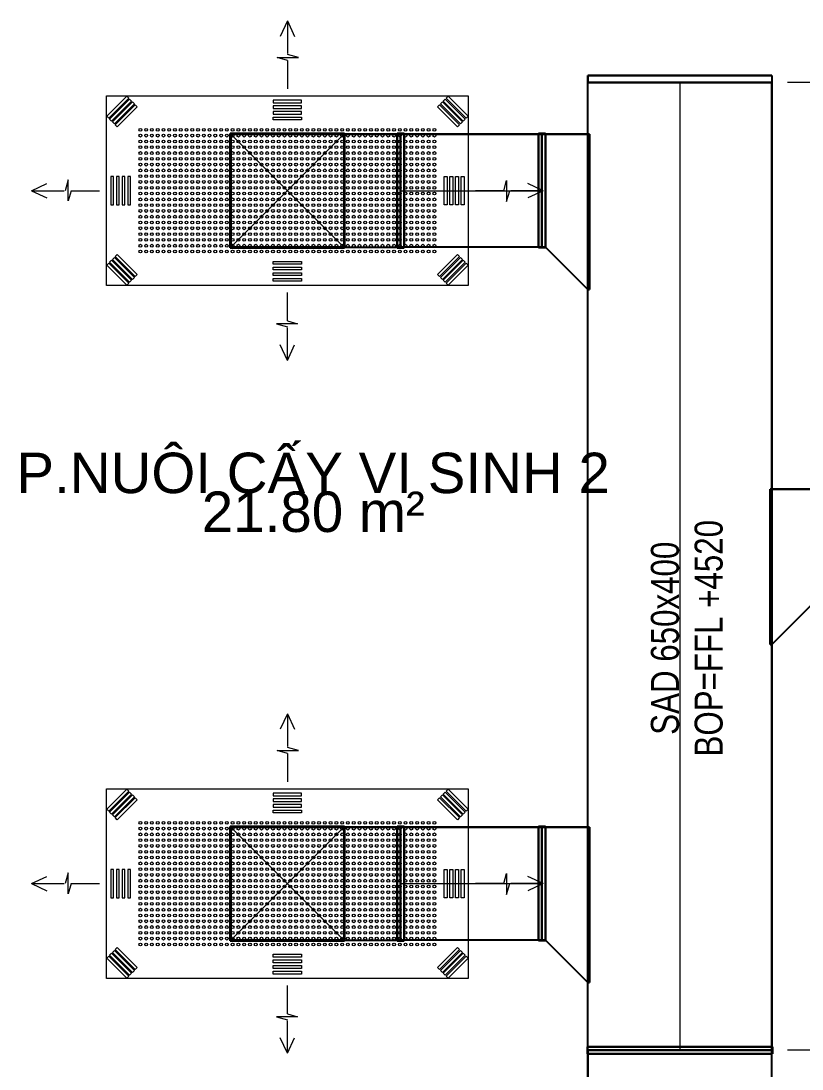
# Model space of a CAD drawing. Header units: millimetres. Extents: x -21807 to 22087, y 36760 to 60640.
# Drawn here: x -3438 to -677, y 53786 to 57492 of the extents above; entities that cross this region are included whole.
import ezdxf

# ---------------------------------------------------------------- set-up
doc = ezdxf.new("R2010")
doc.units = ezdxf.units.MM
for name, color, linetype, lineweight in [('A-ANNO-DIMS', 7, 'Continuous', 9), ('A-ANNO-DIMS-110', 7, 'Continuous', 9), ('A-AREA-IDEN', 7, 'Continuous', 9), ('A-DETL-GENF', 7, 'Continuous', 5), ('A-GENM', 7, 'Continuous', 5), ('M-HVAC-CDFF', 7, 'Continuous', 5), ('M-HVAC-DUCT', 7, 'Continuous', 25), ('M-HVAC-DUCT-CNTR', 7, 'Continuous', 5), ('M-HVAC-DUCT-IDEN', 7, 'Continuous', 9)]:
    doc.layers.add(name, color=color, linetype=linetype, lineweight=lineweight)
doc.layers.add('M-HVAC-DUCT-ANNO', color=7, linetype='Continuous', lineweight=5, true_color=0x007f00)
doc.styles.add('Arial_2', font='arial.ttf', dxfattribs={"width": 0.8, "height": 99})
doc.styles.add('Arial_3', font='arial.ttf', dxfattribs={"width": 0.8, "height": 165})
doc.styles.add('Arial_4', font='arial.ttf', dxfattribs={"height": 143})
doc.dimstyles.new('AK_DIM_2_0_Arial_đỏ', dxfattribs={"dimscale": 304.8, "dimtxt": 168.342801, "dimasz": 0.180446, "dimexe": 0.180446, "dimexo": 0.180446, "dimgap": 0.036089, "dimtad": 1, "dimdec": 0, "dimzin": 0, "dimdsep": 46, "dimtxsty": 'Arial_3', "dimblk1": 'OBLIQUE', "dimblk2": 'OBLIQUE', "dimsah": 1, "dimcen": 0.09, "dimadec": 0, "dimazin": 0, "dimtfac": 1, "dimtdec": 4, "dimtix": 1, "dimtmove": 0, "dimatfit": 3, "dimfxl": 1, "dimtvp": 1, "dimtolj": 1, "dimtzin": 0, "dimarcsym": 2})

# ---------------------------------------------------------------- blocks, each defined once
blk = doc.blocks.new('MatNaGioCap_KemHopGio_KemLocHepa - CẤP F5-2175075-MẶT BẰNG HỆ THỐNG GIÓ CẤP AHU')
at = {"layer": 'A-DETL-GENF', "color": 5, "lineweight": 9, "true_color": 0x0000ff}
for p, q in [((-639.5, 335), (639.5, 335)), ((-639.5, -335), (-639.5, 335)), ((639.5, 335), (639.5, -335)), ((639.5, -335), (-639.5, -335))]:
    blk.add_line(p, q, dxfattribs=at)
at = {"layer": 'A-DETL-GENF', "color": 5, "true_color": 0x0000ff}
for p, q in [((-638.4, 263.2), (-567.7, 333.9)), ((-567.7, 333.9), (-560.6, 326.8)), ((560.6, 326.8), (567.7, 333.9)), ((567.7, 333.9), (638.4, 263.2)), ((-560.6, 326.8), (-631.3, 256.1)), ((-628.4, 253.2), (-557.7, 323.9)), ((-550.6, 316.8), (-621.3, 246.1)), ((-618.4, 243.2), (-547.7, 313.9)), ((-540.6, 306.8), (-611.3, 236.1)), ((-608.4, 233.2), (-537.7, 303.9)), ((-530.6, 296.8), (-601.3, 226.1)), ((-557.7, 323.9), (-550.6, 316.8)), ((-547.7, 313.9), (-540.6, 306.8)), ((-537.7, 303.9), (-530.6, 296.8)), ((-50, 320), (50, 320)), ((-50, 310), (-50, 320)), ((50, 310), (-50, 310)), ((-50, 300), (50, 300)), ((-50, 290), (-50, 300)), ((50, 320), (50, 310)), ((50, 300), (50, 290)), ((530.6, 296.8), (537.7, 303.9)), ((601.3, 226.1), (530.6, 296.8)), ((537.7, 303.9), (608.4, 233.2)), ((540.6, 306.8), (547.7, 313.9)), ((611.3, 236.1), (540.6, 306.8)), ((547.7, 313.9), (618.4, 243.2)), ((550.6, 316.8), (557.7, 323.9)), ((621.3, 246.1), (550.6, 316.8)), ((557.7, 323.9), (628.4, 253.2)), ((631.3, 256.1), (560.6, 326.8)), ((-631.3, 256.1), (-638.4, 263.2)), ((50, 290), (-50, 290)), ((-50, 280), (50, 280)), ((-50, 270), (-50, 280)), ((50, 270), (-50, 270)), ((-50, 260), (50, 260)), ((-50, 250), (-50, 260)), ((50, 280), (50, 270)), ((50, 260), (50, 250)), ((638.4, 263.2), (631.3, 256.1)), ((-621.3, 246.1), (-628.4, 253.2)), ((-611.3, 236.1), (-618.4, 243.2)), ((-601.3, 226.1), (-608.4, 233.2)), ((50, 250), (-50, 250)), ((608.4, 233.2), (601.3, 226.1)), ((618.4, 243.2), (611.3, 236.1)), ((628.4, 253.2), (621.3, 246.1)), ((-624.5, -50), (-624.5, 50)), ((-624.5, 50), (-614.5, 50)), ((-614.5, 50), (-614.5, -50)), ((-604.5, -50), (-604.5, 50)), ((-604.5, 50), (-594.5, 50)), ((-594.5, 50), (-594.5, -50)), ((-584.5, -50), (-584.5, 50)), ((-584.5, 50), (-574.5, 50)), ((-574.5, 50), (-574.5, -50)), ((-564.5, -50), (-564.5, 50)), ((-564.5, 50), (-554.5, 50)), ((-554.5, 50), (-554.5, -50)), ((554.5, 50), (554.5, -50)), ((564.5, 50), (554.5, 50)), ((564.5, -50), (564.5, 50)), ((574.5, 50), (574.5, -50)), ((584.5, 50), (574.5, 50)), ((584.5, -50), (584.5, 50)), ((594.5, 50), (594.5, -50)), ((604.5, 50), (594.5, 50)), ((604.5, -50), (604.5, 50)), ((614.5, 50), (614.5, -50)), ((624.5, 50), (614.5, 50)), ((624.5, -50), (624.5, 50)), ((-614.5, -50), (-624.5, -50)), ((-594.5, -50), (-604.5, -50)), ((-574.5, -50), (-584.5, -50)), ((-554.5, -50), (-564.5, -50)), ((554.5, -50), (564.5, -50)), ((574.5, -50), (584.5, -50)), ((594.5, -50), (604.5, -50)), ((614.5, -50), (624.5, -50)), ((-638.4, -263.2), (-631.3, -256.1)), ((-631.3, -256.1), (-560.6, -326.8)), ((-628.4, -253.2), (-621.3, -246.1)), ((-557.7, -323.9), (-628.4, -253.2)), ((-621.3, -246.1), (-550.6, -316.8)), ((-618.4, -243.2), (-611.3, -236.1)), ((-547.7, -313.9), (-618.4, -243.2)), ((-611.3, -236.1), (-540.6, -306.8)), ((-608.4, -233.2), (-601.3, -226.1)), ((-537.7, -303.9), (-608.4, -233.2)), ((-601.3, -226.1), (-530.6, -296.8)), ((-50, -250), (50, -250)), ((-50, -260), (-50, -250)), ((50, -250), (50, -260)), ((530.6, -296.8), (601.3, -226.1)), ((608.4, -233.2), (537.7, -303.9)), ((540.6, -306.8), (611.3, -236.1)), ((618.4, -243.2), (547.7, -313.9)), ((550.6, -316.8), (621.3, -246.1)), ((628.4, -253.2), (557.7, -323.9)), ((560.6, -326.8), (631.3, -256.1)), ((601.3, -226.1), (608.4, -233.2)), ((611.3, -236.1), (618.4, -243.2)), ((621.3, -246.1), (628.4, -253.2)), ((631.3, -256.1), (638.4, -263.2)), ((-567.7, -333.9), (-638.4, -263.2)), ((50, -260), (-50, -260)), ((-50, -270), (-50, -280)), ((50, -270), (-50, -270)), ((-50, -280), (50, -280)), ((-50, -290), (-50, -300)), ((50, -290), (-50, -290)), ((50, -280), (50, -270)), ((50, -300), (50, -290)), ((638.4, -263.2), (567.7, -333.9)), ((-560.6, -326.8), (-567.7, -333.9)), ((-550.6, -316.8), (-557.7, -323.9)), ((-540.6, -306.8), (-547.7, -313.9)), ((-530.6, -296.8), (-537.7, -303.9)), ((-50, -300), (50, -300)), ((-50, -310), (-50, -320)), ((50, -310), (-50, -310)), ((-50, -320), (50, -320)), ((50, -320), (50, -310)), ((537.7, -303.9), (530.6, -296.8)), ((547.7, -313.9), (540.6, -306.8)), ((557.7, -323.9), (550.6, -316.8)), ((567.7, -333.9), (560.6, -326.8))]:
    blk.add_line(p, q, dxfattribs=at)
for centre in [(-519.5, 215), (-519.5, 194.5), (-499.1, 215), (-499.1, 194.5), (-478.8, 215), (-478.8, 194.5), (-458.4, 215), (-458.4, 194.5), (-438, 215), (-438, 194.5), (-417.6, 215), (-417.6, 194.5), (-397.3, 215), (-397.3, 194.5), (-376.9, 215), (-376.9, 194.5), (-356.5, 215), (-356.5, 194.5), (-336.1, 215), (-336.1, 194.5), (-315.8, 215), (-315.8, 194.5), (-295.4, 215), (-295.4, 194.5), (-275, 215), (-275, 194.5), (-254.7, 215), (-254.7, 194.5), (-234.3, 215), (-234.3, 194.5), (-213.9, 215), (-213.9, 194.5), (-193.5, 215), (-193.5, 194.5), (-173.2, 215), (-173.2, 194.5), (-152.8, 215), (-152.8, 194.5), (-132.4, 215), (-132.4, 194.5), (-112, 215), (-112, 194.5), (-91.7, 215), (-91.7, 194.5), (-71.3, 215), (-71.3, 194.5), (-50.9, 215), (-50.9, 194.5), (-30.6, 215), (-30.6, 194.5), (-10.2, 215), (-10.2, 194.5), (10.2, 215), (10.2, 194.5), (30.6, 215), (30.6, 194.5), (50.9, 215), (50.9, 194.5), (71.3, 215), (71.3, 194.5), (91.7, 215), (91.7, 194.5), (112, 215), (112, 194.5), (132.4, 215), (132.4, 194.5), (152.8, 215), (152.8, 194.5), (173.2, 215), (173.2, 194.5), (193.5, 215), (193.5, 194.5), (213.9, 215), (213.9, 194.5), (234.3, 215), (234.3, 194.5), (254.7, 215), (254.7, 194.5), (275, 215), (275, 194.5), (295.4, 215), (295.4, 194.5), (315.8, 215), (315.8, 194.5), (336.1, 215), (336.1, 194.5), (356.5, 215), (356.5, 194.5), (376.9, 215), (376.9, 194.5), (397.3, 215), (397.3, 194.5), (417.6, 215), (417.6, 194.5), (438, 215), (438, 194.5), (458.4, 215), (458.4, 194.5), (478.8, 215), (478.8, 194.5), (499.1, 215), (499.1, 194.5), (519.5, 215), (519.5, 194.5), (-519.5, 174), (-519.5, 153.6), (-499.1, 174), (-499.1, 153.6), (-478.8, 174), (-478.8, 153.6), (-458.4, 174), (-458.4, 153.6), (-438, 174), (-438, 153.6), (-417.6, 174), (-417.6, 153.6), (-397.3, 174), (-397.3, 153.6), (-376.9, 174), (-376.9, 153.6), (-356.5, 174), (-356.5, 153.6), (-336.1, 174), (-336.1, 153.6), (-315.8, 174), (-315.8, 153.6), (-295.4, 174), (-295.4, 153.6), (-275, 174), (-275, 153.6), (-254.7, 174), (-254.7, 153.6), (-234.3, 174), (-234.3, 153.6), (-213.9, 174), (-213.9, 153.6), (-193.5, 174), (-193.5, 153.6), (-173.2, 174), (-173.2, 153.6), (-152.8, 174), (-152.8, 153.6), (-132.4, 174), (-132.4, 153.6), (-112, 174), (-112, 153.6), (-91.7, 174), (-91.7, 153.6), (-71.3, 174), (-71.3, 153.6), (-50.9, 174), (-50.9, 153.6), (-30.6, 174), (-30.6, 153.6), (-10.2, 174), (-10.2, 153.6), (10.2, 174), (10.2, 153.6), (30.6, 174), (30.6, 153.6), (50.9, 174), (50.9, 153.6), (71.3, 174), (71.3, 153.6), (91.7, 174), (91.7, 153.6), (112, 174), (112, 153.6), (132.4, 174), (132.4, 153.6), (152.8, 174), (152.8, 153.6), (173.2, 174), (173.2, 153.6), (193.5, 174), (193.5, 153.6), (213.9, 174), (213.9, 153.6), (234.3, 174), (234.3, 153.6), (254.7, 174), (254.7, 153.6), (275, 174), (275, 153.6), (295.4, 174), (295.4, 153.6), (315.8, 174), (315.8, 153.6), (336.1, 174), (336.1, 153.6), (356.5, 174), (356.5, 153.6), (376.9, 174), (376.9, 153.6), (397.3, 174), (397.3, 153.6), (417.6, 174), (417.6, 153.6), (438, 174), (438, 153.6), (458.4, 174), (458.4, 153.6), (478.8, 174), (478.8, 153.6), (499.1, 174), (499.1, 153.6), (519.5, 174), (519.5, 153.6), (-519.5, 133.1), (-519.5, 112.6), (-499.1, 133.1), (-499.1, 112.6), (-478.8, 133.1), (-478.8, 112.6), (-458.4, 133.1), (-458.4, 112.6), (-438, 133.1), (-438, 112.6), (-417.6, 133.1), (-417.6, 112.6), (-397.3, 133.1), (-397.3, 112.6), (-376.9, 133.1), (-376.9, 112.6), (-356.5, 133.1), (-356.5, 112.6), (-336.1, 133.1), (-336.1, 112.6), (-315.8, 133.1), (-315.8, 112.6), (-295.4, 133.1), (-295.4, 112.6), (-275, 133.1), (-275, 112.6), (-254.7, 133.1), (-254.7, 112.6), (-234.3, 133.1), (-234.3, 112.6), (-213.9, 133.1), (-213.9, 112.6), (-193.5, 133.1), (-193.5, 112.6), (-173.2, 133.1), (-173.2, 112.6), (-152.8, 133.1), (-152.8, 112.6), (-132.4, 133.1), (-132.4, 112.6), (-112, 133.1), (-112, 112.6), (-91.7, 133.1), (-91.7, 112.6), (-71.3, 133.1), (-71.3, 112.6), (-50.9, 133.1), (-50.9, 112.6), (-30.6, 133.1), (-30.6, 112.6), (-10.2, 133.1), (-10.2, 112.6), (10.2, 133.1), (10.2, 112.6), (30.6, 133.1), (30.6, 112.6), (50.9, 133.1), (50.9, 112.6), (71.3, 133.1), (71.3, 112.6), (91.7, 133.1), (91.7, 112.6), (112, 133.1), (112, 112.6), (132.4, 133.1), (132.4, 112.6), (152.8, 133.1), (152.8, 112.6), (173.2, 133.1), (173.2, 112.6), (193.5, 133.1), (193.5, 112.6), (213.9, 133.1), (213.9, 112.6), (234.3, 133.1), (234.3, 112.6), (254.7, 133.1), (254.7, 112.6), (275, 133.1), (275, 112.6), (295.4, 133.1), (295.4, 112.6), (315.8, 133.1), (315.8, 112.6), (336.1, 133.1), (336.1, 112.6), (356.5, 133.1), (356.5, 112.6), (376.9, 133.1), (376.9, 112.6), (397.3, 133.1), (397.3, 112.6), (417.6, 133.1), (417.6, 112.6), (438, 133.1), (438, 112.6), (458.4, 133.1), (458.4, 112.6), (478.8, 133.1), (478.8, 112.6), (499.1, 133.1), (499.1, 112.6), (519.5, 133.1), (519.5, 112.6), (-519.5, 92.1), (-519.5, 71.7), (-499.1, 92.1), (-499.1, 71.7), (-478.8, 92.1), (-478.8, 71.7), (-458.4, 92.1), (-458.4, 71.7), (-438, 92.1), (-438, 71.7), (-417.6, 92.1), (-417.6, 71.7), (-397.3, 92.1), (-397.3, 71.7), (-376.9, 92.1), (-376.9, 71.7), (-356.5, 92.1), (-356.5, 71.7), (-336.1, 92.1), (-336.1, 71.7), (-315.8, 92.1), (-315.8, 71.7), (-295.4, 92.1), (-295.4, 71.7), (-275, 92.1), (-275, 71.7), (-254.7, 92.1), (-254.7, 71.7), (-234.3, 92.1), (-234.3, 71.7), (-213.9, 92.1), (-213.9, 71.7), (-193.5, 92.1), (-193.5, 71.7), (-173.2, 92.1), (-173.2, 71.7), (-152.8, 92.1), (-152.8, 71.7), (-132.4, 92.1), (-132.4, 71.7), (-112, 92.1), (-112, 71.7), (-91.7, 92.1), (-91.7, 71.7), (-71.3, 92.1), (-71.3, 71.7), (-50.9, 92.1), (-50.9, 71.7), (-30.6, 92.1), (-30.6, 71.7), (-10.2, 92.1), (-10.2, 71.7), (10.2, 92.1), (10.2, 71.7), (30.6, 92.1), (30.6, 71.7), (50.9, 92.1), (50.9, 71.7), (71.3, 92.1), (71.3, 71.7), (91.7, 92.1), (91.7, 71.7), (112, 92.1), (112, 71.7), (132.4, 92.1), (132.4, 71.7), (152.8, 92.1), (152.8, 71.7), (173.2, 92.1), (173.2, 71.7), (193.5, 92.1), (193.5, 71.7), (213.9, 92.1), (213.9, 71.7), (234.3, 92.1), (234.3, 71.7), (254.7, 92.1), (254.7, 71.7), (275, 92.1), (275, 71.7), (295.4, 92.1), (295.4, 71.7), (315.8, 92.1), (315.8, 71.7), (336.1, 92.1), (336.1, 71.7), (356.5, 92.1), (356.5, 71.7), (376.9, 92.1), (376.9, 71.7), (397.3, 92.1), (397.3, 71.7), (417.6, 92.1), (417.6, 71.7), (438, 92.1), (438, 71.7), (458.4, 92.1), (458.4, 71.7), (478.8, 92.1), (478.8, 71.7), (499.1, 92.1), (499.1, 71.7), (519.5, 92.1), (519.5, 71.7), (-519.5, 51.2), (-499.1, 51.2), (-478.8, 51.2), (-458.4, 51.2), (-438, 51.2), (-417.6, 51.2), (-397.3, 51.2), (-376.9, 51.2), (-356.5, 51.2), (-336.1, 51.2), (-315.8, 51.2), (-295.4, 51.2), (-275, 51.2), (-254.7, 51.2), (-234.3, 51.2), (-213.9, 51.2), (-193.5, 51.2), (-173.2, 51.2), (-152.8, 51.2), (-132.4, 51.2), (-112, 51.2), (-91.7, 51.2), (-71.3, 51.2), (-50.9, 51.2), (-30.6, 51.2), (-10.2, 51.2), (10.2, 51.2), (30.6, 51.2), (50.9, 51.2), (71.3, 51.2), (91.7, 51.2), (112, 51.2), (132.4, 51.2), (152.8, 51.2), (173.2, 51.2), (193.5, 51.2), (213.9, 51.2), (234.3, 51.2), (254.7, 51.2), (275, 51.2), (295.4, 51.2), (315.8, 51.2), (336.1, 51.2), (356.5, 51.2), (376.9, 51.2), (397.3, 51.2), (417.6, 51.2), (438, 51.2), (458.4, 51.2), (478.8, 51.2), (499.1, 51.2), (519.5, 51.2), (-519.5, 30.7), (-519.5, 10.2), (-499.1, 30.7), (-499.1, 10.2), (-478.8, 30.7), (-478.8, 10.2), (-458.4, 30.7), (-458.4, 10.2), (-438, 30.7), (-438, 10.2), (-417.6, 30.7), (-417.6, 10.2), (-397.3, 30.7), (-397.3, 10.2), (-376.9, 30.7), (-376.9, 10.2), (-356.5, 30.7), (-356.5, 10.2), (-336.1, 30.7), (-336.1, 10.2), (-315.8, 30.7), (-315.8, 10.2), (-295.4, 30.7), (-295.4, 10.2), (-275, 30.7), (-275, 10.2), (-254.7, 30.7), (-254.7, 10.2), (-234.3, 30.7), (-234.3, 10.2), (-213.9, 30.7), (-213.9, 10.2), (-193.5, 30.7), (-193.5, 10.2), (-173.2, 30.7), (-173.2, 10.2), (-152.8, 30.7), (-152.8, 10.2), (-132.4, 30.7), (-132.4, 10.2), (-112, 30.7), (-112, 10.2), (-91.7, 30.7), (-91.7, 10.2), (-71.3, 30.7), (-71.3, 10.2), (-50.9, 30.7), (-50.9, 10.2), (-30.6, 30.7), (-30.6, 10.2), (-10.2, 30.7), (-10.2, 10.2), (10.2, 30.7), (10.2, 10.2), (30.6, 30.7), (30.6, 10.2), (50.9, 30.7), (50.9, 10.2), (71.3, 30.7), (71.3, 10.2), (91.7, 30.7), (91.7, 10.2), (112, 30.7), (112, 10.2), (132.4, 30.7), (132.4, 10.2), (152.8, 30.7), (152.8, 10.2), (173.2, 30.7), (173.2, 10.2), (193.5, 30.7), (193.5, 10.2), (213.9, 30.7), (213.9, 10.2), (234.3, 30.7), (234.3, 10.2), (254.7, 30.7), (254.7, 10.2), (275, 30.7), (275, 10.2), (295.4, 30.7), (295.4, 10.2), (315.8, 30.7), (315.8, 10.2), (336.1, 30.7), (336.1, 10.2), (356.5, 30.7), (356.5, 10.2), (376.9, 30.7), (376.9, 10.2), (397.3, 30.7), (397.3, 10.2), (417.6, 30.7), (417.6, 10.2), (438, 30.7), (438, 10.2), (458.4, 30.7), (458.4, 10.2), (478.8, 30.7), (478.8, 10.2), (499.1, 30.7), (499.1, 10.2), (519.5, 30.7), (519.5, 10.2), (-519.5, -10.2), (-519.5, -30.7), (-499.1, -10.2), (-499.1, -30.7), (-478.8, -10.2), (-478.8, -30.7), (-458.4, -10.2), (-458.4, -30.7), (-438, -10.2), (-438, -30.7), (-417.6, -10.2), (-417.6, -30.7), (-397.3, -10.2), (-397.3, -30.7), (-376.9, -10.2), (-376.9, -30.7), (-356.5, -10.2), (-356.5, -30.7), (-336.1, -10.2), (-336.1, -30.7), (-315.8, -10.2), (-315.8, -30.7), (-295.4, -10.2), (-295.4, -30.7), (-275, -10.2), (-275, -30.7), (-254.7, -10.2), (-254.7, -30.7), (-234.3, -10.2), (-234.3, -30.7), (-213.9, -10.2), (-213.9, -30.7), (-193.5, -10.2), (-193.5, -30.7), (-173.2, -10.2), (-173.2, -30.7), (-152.8, -10.2), (-152.8, -30.7), (-132.4, -10.2), (-132.4, -30.7), (-112, -10.2), (-112, -30.7), (-91.7, -10.2), (-91.7, -30.7), (-71.3, -10.2), (-71.3, -30.7), (-50.9, -10.2), (-50.9, -30.7), (-30.6, -10.2), (-30.6, -30.7), (-10.2, -10.2), (-10.2, -30.7), (10.2, -10.2), (10.2, -30.7), (30.6, -10.2), (30.6, -30.7), (50.9, -10.2), (50.9, -30.7), (71.3, -10.2), (71.3, -30.7), (91.7, -10.2), (91.7, -30.7), (112, -10.2), (112, -30.7), (132.4, -10.2), (132.4, -30.7), (152.8, -10.2), (152.8, -30.7), (173.2, -10.2), (173.2, -30.7), (193.5, -10.2), (193.5, -30.7), (213.9, -10.2), (213.9, -30.7), (234.3, -10.2), (234.3, -30.7), (254.7, -10.2), (254.7, -30.7), (275, -10.2), (275, -30.7), (295.4, -10.2), (295.4, -30.7), (315.8, -10.2), (315.8, -30.7), (336.1, -10.2), (336.1, -30.7), (356.5, -10.2), (356.5, -30.7), (376.9, -10.2), (376.9, -30.7), (397.3, -10.2), (397.3, -30.7), (417.6, -10.2), (417.6, -30.7), (438, -10.2), (438, -30.7), (458.4, -10.2), (458.4, -30.7), (478.8, -10.2), (478.8, -30.7), (499.1, -10.2), (499.1, -30.7), (519.5, -10.2), (519.5, -30.7), (-519.5, -51.2), (-519.5, -71.7), (-499.1, -51.2), (-499.1, -71.7), (-478.8, -51.2), (-478.8, -71.7), (-458.4, -51.2), (-458.4, -71.7), (-438, -51.2), (-438, -71.7), (-417.6, -51.2), (-417.6, -71.7), (-397.3, -51.2), (-397.3, -71.7), (-376.9, -51.2), (-376.9, -71.7), (-356.5, -51.2), (-356.5, -71.7), (-336.1, -51.2), (-336.1, -71.7), (-315.8, -51.2), (-315.8, -71.7), (-295.4, -51.2), (-295.4, -71.7), (-275, -51.2), (-275, -71.7), (-254.7, -51.2), (-254.7, -71.7), (-234.3, -51.2), (-234.3, -71.7), (-213.9, -51.2), (-213.9, -71.7), (-193.5, -51.2), (-193.5, -71.7), (-173.2, -51.2), (-173.2, -71.7), (-152.8, -51.2), (-152.8, -71.7), (-132.4, -51.2), (-132.4, -71.7), (-112, -51.2), (-112, -71.7), (-91.7, -51.2), (-91.7, -71.7), (-71.3, -51.2), (-71.3, -71.7), (-50.9, -51.2), (-50.9, -71.7), (-30.6, -51.2), (-30.6, -71.7), (-10.2, -51.2), (-10.2, -71.7), (10.2, -51.2), (10.2, -71.7), (30.6, -51.2), (30.6, -71.7), (50.9, -51.2), (50.9, -71.7), (71.3, -51.2), (71.3, -71.7), (91.7, -51.2), (91.7, -71.7), (112, -51.2), (112, -71.7), (132.4, -51.2), (132.4, -71.7), (152.8, -51.2), (152.8, -71.7), (173.2, -51.2), (173.2, -71.7), (193.5, -51.2), (193.5, -71.7), (213.9, -51.2), (213.9, -71.7), (234.3, -51.2), (234.3, -71.7), (254.7, -51.2), (254.7, -71.7), (275, -51.2), (275, -71.7), (295.4, -51.2), (295.4, -71.7), (315.8, -51.2), (315.8, -71.7), (336.1, -51.2), (336.1, -71.7), (356.5, -51.2), (356.5, -71.7), (376.9, -51.2), (376.9, -71.7), (397.3, -51.2), (397.3, -71.7), (417.6, -51.2), (417.6, -71.7), (438, -51.2), (438, -71.7), (458.4, -51.2), (458.4, -71.7), (478.8, -51.2), (478.8, -71.7), (499.1, -51.2), (499.1, -71.7), (519.5, -51.2), (519.5, -71.7), (-519.5, -92.1), (-519.5, -112.6), (-499.1, -92.1), (-499.1, -112.6), (-478.8, -92.1), (-478.8, -112.6), (-458.4, -92.1), (-458.4, -112.6), (-438, -92.1), (-438, -112.6), (-417.6, -92.1), (-417.6, -112.6), (-397.3, -92.1), (-397.3, -112.6), (-376.9, -92.1), (-376.9, -112.6), (-356.5, -92.1), (-356.5, -112.6), (-336.1, -92.1), (-336.1, -112.6), (-315.8, -92.1), (-315.8, -112.6), (-295.4, -92.1), (-295.4, -112.6), (-275, -92.1), (-275, -112.6), (-254.7, -92.1), (-254.7, -112.6), (-234.3, -92.1), (-234.3, -112.6), (-213.9, -92.1), (-213.9, -112.6), (-193.5, -92.1), (-193.5, -112.6), (-173.2, -92.1), (-173.2, -112.6), (-152.8, -92.1), (-152.8, -112.6), (-132.4, -92.1), (-132.4, -112.6), (-112, -92.1), (-112, -112.6), (-91.7, -92.1), (-91.7, -112.6), (-71.3, -92.1), (-71.3, -112.6), (-50.9, -92.1), (-50.9, -112.6), (-30.6, -92.1), (-30.6, -112.6), (-10.2, -92.1), (-10.2, -112.6), (10.2, -92.1), (10.2, -112.6), (30.6, -92.1), (30.6, -112.6), (50.9, -92.1), (50.9, -112.6), (71.3, -92.1), (71.3, -112.6), (91.7, -92.1), (91.7, -112.6), (112, -92.1), (112, -112.6), (132.4, -92.1), (132.4, -112.6), (152.8, -92.1), (152.8, -112.6), (173.2, -92.1), (173.2, -112.6), (193.5, -92.1), (193.5, -112.6), (213.9, -92.1), (213.9, -112.6), (234.3, -92.1), (234.3, -112.6), (254.7, -92.1), (254.7, -112.6), (275, -92.1), (275, -112.6), (295.4, -92.1), (295.4, -112.6), (315.8, -92.1), (315.8, -112.6), (336.1, -92.1), (336.1, -112.6), (356.5, -92.1), (356.5, -112.6), (376.9, -92.1), (376.9, -112.6), (397.3, -92.1), (397.3, -112.6), (417.6, -92.1), (417.6, -112.6), (438, -92.1), (438, -112.6), (458.4, -92.1), (458.4, -112.6), (478.8, -92.1), (478.8, -112.6), (499.1, -92.1), (499.1, -112.6), (519.5, -92.1), (519.5, -112.6), (-519.5, -133.1), (-499.1, -133.1), (-478.8, -133.1), (-458.4, -133.1), (-438, -133.1), (-417.6, -133.1), (-397.3, -133.1), (-376.9, -133.1), (-356.5, -133.1), (-336.1, -133.1), (-315.8, -133.1), (-295.4, -133.1), (-275, -133.1), (-254.7, -133.1), (-234.3, -133.1), (-213.9, -133.1), (-193.5, -133.1), (-173.2, -133.1), (-152.8, -133.1), (-132.4, -133.1), (-112, -133.1), (-91.7, -133.1), (-71.3, -133.1), (-50.9, -133.1), (-30.6, -133.1), (-10.2, -133.1), (10.2, -133.1), (30.6, -133.1), (50.9, -133.1), (71.3, -133.1), (91.7, -133.1), (112, -133.1), (132.4, -133.1), (152.8, -133.1), (173.2, -133.1), (193.5, -133.1), (213.9, -133.1), (234.3, -133.1), (254.7, -133.1), (275, -133.1), (295.4, -133.1), (315.8, -133.1), (336.1, -133.1), (356.5, -133.1), (376.9, -133.1), (397.3, -133.1), (417.6, -133.1), (438, -133.1), (458.4, -133.1), (478.8, -133.1), (499.1, -133.1), (519.5, -133.1), (-519.5, -153.6), (-519.5, -174), (-499.1, -153.6), (-499.1, -174), (-478.8, -153.6), (-478.8, -174), (-458.4, -153.6), (-458.4, -174), (-438, -153.6), (-438, -174), (-417.6, -153.6), (-417.6, -174), (-397.3, -153.6), (-397.3, -174), (-376.9, -153.6), (-376.9, -174), (-356.5, -153.6), (-356.5, -174), (-336.1, -153.6), (-336.1, -174), (-315.8, -153.6), (-315.8, -174), (-295.4, -153.6), (-295.4, -174), (-275, -153.6), (-275, -174), (-254.7, -153.6), (-254.7, -174), (-234.3, -153.6), (-234.3, -174), (-213.9, -153.6), (-213.9, -174), (-193.5, -153.6), (-193.5, -174), (-173.2, -153.6), (-173.2, -174), (-152.8, -153.6), (-152.8, -174), (-132.4, -153.6), (-132.4, -174), (-112, -153.6), (-112, -174), (-91.7, -153.6), (-91.7, -174), (-71.3, -153.6), (-71.3, -174), (-50.9, -153.6), (-50.9, -174), (-30.6, -153.6), (-30.6, -174), (-10.2, -153.6), (-10.2, -174), (10.2, -153.6), (10.2, -174), (30.6, -153.6), (30.6, -174), (50.9, -153.6), (50.9, -174), (71.3, -153.6), (71.3, -174), (91.7, -153.6), (91.7, -174), (112, -153.6), (112, -174), (132.4, -153.6), (132.4, -174), (152.8, -153.6), (152.8, -174), (173.2, -153.6), (173.2, -174), (193.5, -153.6), (193.5, -174), (213.9, -153.6), (213.9, -174), (234.3, -153.6), (234.3, -174), (254.7, -153.6), (254.7, -174), (275, -153.6), (275, -174), (295.4, -153.6), (295.4, -174), (315.8, -153.6), (315.8, -174), (336.1, -153.6), (336.1, -174), (356.5, -153.6), (356.5, -174), (376.9, -153.6), (376.9, -174), (397.3, -153.6), (397.3, -174), (417.6, -153.6), (417.6, -174), (438, -153.6), (438, -174), (458.4, -153.6), (458.4, -174), (478.8, -153.6), (478.8, -174), (499.1, -153.6), (499.1, -174), (519.5, -153.6), (519.5, -174), (-519.5, -194.5), (-519.5, -215), (-499.1, -194.5), (-499.1, -215), (-478.8, -194.5), (-478.8, -215), (-458.4, -194.5), (-458.4, -215), (-438, -194.5), (-438, -215), (-417.6, -194.5), (-417.6, -215), (-397.3, -194.5), (-397.3, -215), (-376.9, -194.5), (-376.9, -215), (-356.5, -194.5), (-356.5, -215), (-336.1, -194.5), (-336.1, -215), (-315.8, -194.5), (-315.8, -215), (-295.4, -194.5), (-295.4, -215), (-275, -194.5), (-275, -215), (-254.7, -194.5), (-254.7, -215), (-234.3, -194.5), (-234.3, -215), (-213.9, -194.5), (-213.9, -215), (-193.5, -194.5), (-193.5, -215), (-173.2, -194.5), (-173.2, -215), (-152.8, -194.5), (-152.8, -215), (-132.4, -194.5), (-132.4, -215), (-112, -194.5), (-112, -215), (-91.7, -194.5), (-91.7, -215), (-71.3, -194.5), (-71.3, -215), (-50.9, -194.5), (-50.9, -215), (-30.6, -194.5), (-30.6, -215), (-10.2, -194.5), (-10.2, -215), (10.2, -194.5), (10.2, -215), (30.6, -194.5), (30.6, -215), (50.9, -194.5), (50.9, -215), (71.3, -194.5), (71.3, -215), (91.7, -194.5), (91.7, -215), (112, -194.5), (112, -215), (132.4, -194.5), (132.4, -215), (152.8, -194.5), (152.8, -215), (173.2, -194.5), (173.2, -215), (193.5, -194.5), (193.5, -215), (213.9, -194.5), (213.9, -215), (234.3, -194.5), (234.3, -215), (254.7, -194.5), (254.7, -215), (275, -194.5), (275, -215), (295.4, -194.5), (295.4, -215), (315.8, -194.5), (315.8, -215), (336.1, -194.5), (336.1, -215), (356.5, -194.5), (356.5, -215), (376.9, -194.5), (376.9, -215), (397.3, -194.5), (397.3, -215), (417.6, -194.5), (417.6, -215), (438, -194.5), (438, -215), (458.4, -194.5), (458.4, -215), (478.8, -194.5), (478.8, -215), (499.1, -194.5), (499.1, -215), (519.5, -194.5), (519.5, -215)]:
    blk.add_circle(centre, 5, dxfattribs=at)
at = {"layer": 'A-GENM', "color": 5, "true_color": 0x0000ff}
for p, q in [((0, 600), (-25.4, 545.6)), ((0, 600), (25.4, 545.6)), ((0, 600), (0, 485)), ((-36.1, 470.4), (38.7, 470.4)), ((0, 460), (-36.1, 470.4)), ((38.7, 470.4), (0, 481.4)), ((0, 460), (0, 360)), ((-774.9, 38.7), (-785.9, 0)), ((-774.9, -36.1), (-774.9, 38.7)), ((-904.5, 0), (-850.1, 25.4)), ((764.5, 0), (664.5, 0)), ((764.5, 0), (774.9, 36.1)), ((774.9, 36.1), (774.9, -38.7)), ((774.9, -38.7), (785.9, 0)), ((904.5, 0), (789.5, 0)), ((904.5, 0), (850.1, 25.4)), ((904.5, 0), (850.1, -25.4)), ((-904.5, 0), (-850.1, -25.4)), ((-904.5, 0), (-789.5, 0)), ((-764.5, 0), (-774.9, -36.1)), ((-764.5, 0), (-664.5, 0)), ((0, -460), (0, -360)), ((-38.7, -470.4), (0, -481.4)), ((36.1, -470.4), (-38.7, -470.4)), ((0, -460), (36.1, -470.4)), ((0, -600), (0, -485)), ((0, -600), (-25.4, -545.6)), ((0, -600), (25.4, -545.6))]:
    blk.add_line(p, q, dxfattribs=at)
blk = doc.blocks.new('M_Rectangular Endcap - Standard-2172693-MẶT BẰNG HỆ THỐNG GIÓ CẤP AHU')
at = {"layer": 'M-HVAC-DUCT', "color": 5, "true_color": 0x0000ff}
for p, q in [((0, 325), (0, -325)), ((0, -325), (0, 325)), ((0, 325), (25, 325)), ((25, 325), (0, 325)), ((25, 325), (25, -325)), ((25, -325), (25, 325)), ((25, -325), (0, -325)), ((25, -325), (0, -325))]:
    blk.add_line(p, q, dxfattribs=at)
blk = doc.blocks.new('ChanRe_ChuNhat_NepC1 - Standard-2175071-MẶT BẰNG HỆ THỐNG GIÓ CẤP AHU')
at = {"layer": 'M-HVAC-DUCT', "color": 5, "true_color": 0x0000ff}
for p, q in [((150, 200), (-6.096, 200)), ((-6.096, 200), (150, 200)), ((-6.096, 200), (-6.096, -350)), ((-6.096, -350), (-6.096, 200)), ((150, 202), (150, -202)), ((150, -202), (150, 202)), ((162.5, 202), (150, 202)), ((150, 202), (162.5, 202)), ((150, 200), (150, -200)), ((150, -200), (150, 200)), ((150, 200), (150, -200)), ((150, -200), (150, 200)), ((162.5, 200), (150, 200)), ((150, 200), (162.5, 200)), ((162.5, 202), (162.5, -202)), ((162.5, -202), (162.5, 202)), ((175, 202), (162.5, 202)), ((162.5, 202), (175, 202)), ((162.5, 202), (162.5, -202)), ((162.5, -202), (162.5, 202)), ((162.5, 200), (162.5, -200)), ((162.5, -200), (162.5, 200)), ((175, 200), (162.5, 200)), ((162.5, 200), (175, 200)), ((162.5, 200), (162.5, -200)), ((162.5, -200), (162.5, 200)), ((175, 202), (175, -202)), ((175, -202), (175, 202)), ((175, 200), (175, -200)), ((175, -200), (175, 200)), ((0, -350), (150, -200)), ((0, -350), (150, -200)), ((150, -200), (162.5, -200)), ((150, -200), (162.5, -200)), ((150, -202), (162.5, -202)), ((150, -202), (162.5, -202)), ((162.5, -200), (175, -200)), ((162.5, -200), (175, -200)), ((162.5, -202), (175, -202)), ((162.5, -202), (175, -202)), ((-6.096, -350), (0, -350)), ((0, -350), (-6.096, -350))]:
    blk.add_line(p, q, dxfattribs=at)
blk = doc.blocks.new('Cut_ChuNhat_NepC1 - 1 W-2173896-MẶT BẰNG HỆ THỐNG GIÓ CẤP AHU')
at = {"layer": 'M-HVAC-DUCT', "color": 5, "true_color": 0x0000ff}
for p, q in [((-15158.5, 55749.3), (-15159.2, 55345.3)), ((-15159.2, 55345.3), (-15158.5, 55749.3)), ((-14754.5, 55748.6), (-15158.5, 55749.3)), ((-15158.5, 55749.3), (-14754.5, 55748.6)), ((-15156.5, 55747.2), (-15157.2, 55347.2)), ((-15157.2, 55347.2), (-15156.5, 55747.2)), ((-15156.5, 55747.2), (-14756.5, 55746.6)), ((-15156.5, 55747.2), (-14556.5, 55746.3)), ((-14756.5, 55746.6), (-14757.2, 55346.6)), ((-14556.5, 55746.3), (-14756.5, 55746.6)), ((-14755.2, 55344.6), (-14754.5, 55748.6)), ((-14754.5, 55748.6), (-14755.2, 55344.6)), ((-14569, 55748.3), (-14569.7, 55344.3)), ((-14569.7, 55344.3), (-14569, 55748.3)), ((-14544, 55748.3), (-14569, 55748.3)), ((-14569, 55748.3), (-14544, 55748.3)), ((-14556.5, 55746.3), (-14557.2, 55346.3)), ((-14557.2, 55346.3), (-14556.5, 55746.3)), ((-14544, 55748.3), (-14544.7, 55344.3)), ((-14544.7, 55344.3), (-14544, 55748.3)), ((-15159.2, 55345.3), (-14755.2, 55344.6)), ((-14755.2, 55344.6), (-15159.2, 55345.3)), ((-14757.2, 55346.6), (-15157.2, 55347.2)), ((-15157.2, 55347.2), (-14557.2, 55346.3)), ((-14757.2, 55346.6), (-14557.2, 55346.3)), ((-14569.7, 55344.3), (-14544.7, 55344.3)), ((-14569.7, 55344.3), (-14544.7, 55344.3))]:
    blk.add_line(p, q, dxfattribs=at)
blk = doc.blocks.new('ChanRe_ChuNhat_NepC1 - Standard-2174872-MẶT BẰNG HỆ THỐNG GIÓ CẤP AHU')
at = {"layer": 'M-HVAC-DUCT', "color": 5, "true_color": 0x0000ff}
for p, q in [((0, 350), (-6.096, 350)), ((-6.096, -200), (-6.096, 350)), ((-6.096, 350), (-6.096, -200)), ((-6.096, 350), (0, 350)), ((150, 200), (0, 350)), ((150, 200), (0, 350)), ((150, -202), (150, 202)), ((150, 202), (150, -202)), ((162.5, 202), (150, 202)), ((162.5, 202), (150, 202)), ((150, 200), (150, -200)), ((150, -200), (150, 200)), ((150, -200), (150, 200)), ((150, 200), (150, -200)), ((162.5, 200), (150, 200)), ((162.5, 200), (150, 200)), ((162.5, -202), (162.5, 202)), ((162.5, 202), (162.5, -202)), ((175, 202), (162.5, 202)), ((175, 202), (162.5, 202)), ((162.5, -202), (162.5, 202)), ((162.5, 202), (162.5, -202)), ((162.5, -200), (162.5, 200)), ((162.5, 200), (162.5, -200)), ((175, 200), (162.5, 200)), ((175, 200), (162.5, 200)), ((162.5, -200), (162.5, 200)), ((162.5, 200), (162.5, -200)), ((175, -202), (175, 202)), ((175, 202), (175, -202)), ((175, -200), (175, 200)), ((175, 200), (175, -200)), ((-6.096, -200), (150, -200)), ((150, -200), (-6.096, -200)), ((150, -200), (162.5, -200)), ((162.5, -200), (150, -200)), ((150, -202), (162.5, -202)), ((162.5, -202), (150, -202)), ((162.5, -200), (175, -200)), ((175, -200), (162.5, -200)), ((162.5, -202), (175, -202)), ((175, -202), (162.5, -202))]:
    blk.add_line(p, q, dxfattribs=at)
blk = doc.blocks.new('Cut_ChuNhat_NepC1 - 1 W-2208578-MẶT BẰNG HỆ THỐNG GIÓ CẤP AHU')
at = {"layer": 'M-HVAC-DUCT', "color": 5, "true_color": 0x0000ff}
for p, q in [((-1436, 53865), (-782, 53865)), ((-782, 53865), (-1436, 53865)), ((-1436, 53840), (-1436, 53865)), ((-1436, 53865), (-1436, 53840)), ((-1434, 53852.5), (-784, 53852.5)), ((-784, 53852.5), (-1434, 53852.5)), ((-1434, 53852.5), (-1434, 53688.2)), ((-1434, 53359.7), (-1434, 53852.5)), ((-784, 53688.2), (-784, 53852.5)), ((-784, 53359.7), (-784, 53852.5)), ((-782, 53865), (-782, 53840)), ((-782, 53865), (-782, 53840)), ((-1436, 53840), (-782, 53840)), ((-782, 53840), (-1436, 53840)), ((-1436, 53697), (-782, 53697)), ((-1436, 53365.2), (-1436, 53697)), ((-1436, 53682.7), (-1436, 53697)), ((-782, 53697), (-782, 53365.2)), ((-782, 53697), (-782, 53682.7)), ((-1436, 53682.7), (-1436, 53350.9)), ((-782, 53682.7), (-1436, 53682.7)), ((-1434, 53688.2), (-1434, 53359.7)), ((-784, 53688.2), (-1434, 53688.2)), ((-784, 53359.7), (-784, 53688.2)), ((-782, 53350.9), (-782, 53682.7)), ((-782, 53365.2), (-1436, 53365.2)), ((-1436, 53365.2), (-1436, 53350.9)), ((-782, 53365.2), (-782, 53350.9)), ((-1436, 53350.9), (-782, 53350.9)), ((-1434, 53359.7), (-784, 53359.7))]:
    blk.add_line(p, q, dxfattribs=at)
blk = doc.blocks.new('AK-SGS-M3-Hrvt_rvt-1-MẶT BẰNG HỆ THỐNG GIÓ CẤP AHU')
at = {"layer": 'M-HVAC-DUCT', "color": 5, "true_color": 0x0000ff}
for p, q in [((-784, 57274.5), (-1434, 57274.5)), ((-1434, 57274.5), (-784, 57274.5)), ((-1434, 53852.5), (-1434, 57274.5)), ((-1434, 53852.5), (-1434, 57274.5)), ((-784, 57274.5), (-784, 53852.5)), ((-784, 53852.5), (-784, 57274.5)), ((-2096.1, 57091.9), (-2096.1, 56691.9)), ((-2096.1, 56691.9), (-2096.1, 57091.9)), ((-2096.1, 57091.9), (-1596.5, 57091.9)), ((-1596.5, 57091.9), (-2096.1, 57091.9)), ((-1596.5, 57091.9), (-1596.5, 56691.9)), ((-1596.5, 56691.9), (-1596.5, 57091.9)), ((-1434, 57091.9), (-1434, 56541.9)), ((-1434, 57091.9), (-1427.9, 57091.9)), ((-1427.9, 57091.9), (-1434, 57091.9)), ((-1434, 56541.9), (-1434, 57091.9)), ((-1427.9, 57091.9), (-1427.9, 56541.9)), ((-1427.9, 56541.9), (-1427.9, 57091.9)), ((-1596.5, 56691.9), (-2096.1, 56691.9)), ((-1596.5, 56691.9), (-2096.1, 56691.9)), ((-1427.9, 56541.9), (-1434, 56541.9)), ((-1434, 56541.9), (-1427.9, 56541.9)), ((-790.1, 55836.9), (-784, 55836.9)), ((-784, 55836.9), (-790.1, 55836.9)), ((-790.1, 55286.9), (-790.1, 55836.9)), ((-790.1, 55836.9), (-790.1, 55286.9)), ((-784, 55286.9), (-784, 55836.9)), ((-784, 55286.9), (-784, 55836.9)), ((-784, 55286.9), (-790.1, 55286.9)), ((-790.1, 55286.9), (-784, 55286.9)), ((-2096.1, 54641.9), (-2096.1, 54241.9)), ((-2096.1, 54241.9), (-2096.1, 54641.9)), ((-2096.1, 54641.9), (-1596.5, 54641.9)), ((-1596.5, 54641.9), (-2096.1, 54641.9)), ((-1596.5, 54641.9), (-1596.5, 54241.9)), ((-1596.5, 54241.9), (-1596.5, 54641.9)), ((-1434, 54641.9), (-1434, 54091.9)), ((-1434, 54641.9), (-1427.9, 54641.9)), ((-1427.9, 54641.9), (-1434, 54641.9)), ((-1434, 54091.9), (-1434, 54641.9)), ((-1427.9, 54641.9), (-1427.9, 54091.9)), ((-1427.9, 54091.9), (-1427.9, 54641.9)), ((-1596.5, 54241.9), (-2096.1, 54241.9)), ((-1596.5, 54241.9), (-2096.1, 54241.9)), ((-1427.9, 54091.9), (-1434, 54091.9)), ((-1434, 54091.9), (-1427.9, 54091.9)), ((-784, 53852.5), (-1434, 53852.5)), ((-1434, 53852.5), (-784, 53852.5))]:
    blk.add_line(p, q, dxfattribs=at)
at = {"layer": 'M-HVAC-DUCT-ANNO', "color": 5, "true_color": 0x0000ff}
for p, q in [((-2696.1, 56691.9), (-2696.1, 57091.9)), ((-2696.1, 57091.9), (-2296.1, 57091.9)), ((-2696.1, 56691.9), (-2296.1, 57091.9)), ((-2696.1, 57091.9), (-2296.1, 56691.9)), ((-2296.1, 57091.9), (-2296.1, 56691.9)), ((-2296.1, 56691.9), (-2696.1, 56691.9)), ((-2696.1, 54241.9), (-2696.1, 54641.9)), ((-2696.1, 54641.9), (-2296.1, 54641.9)), ((-2296.1, 54641.9), (-2696.1, 54241.9)), ((-2296.1, 54241.9), (-2696.1, 54641.9)), ((-2296.1, 54641.9), (-2296.1, 54241.9)), ((-2296.1, 54241.9), (-2696.1, 54241.9))]:
    blk.add_line(p, q, dxfattribs=at)
at = {"layer": 'M-HVAC-DUCT-CNTR', "color": 5, "true_color": 0x0000ff}
for p, q in [((-1109, 57274.5), (-1109, 53852.5)), ((-2096.1, 56891.9), (-1596.5, 56891.9)), ((-2096.1, 54441.9), (-1596.5, 54441.9))]:
    blk.add_line(p, q, dxfattribs=at)
at = {"layer": 'M-HVAC-CDFF', "color": 5, "lineweight": 25, "true_color": 0x0000ff, "rotation": 180}
for p in [(-2496.1, 56891.9), (-2496.1, 54441.9)]:
    blk.add_blockref('MatNaGioCap_KemHopGio_KemLocHepa - CẤP F5-2175075-MẶT BẰNG HỆ THỐNG GIÓ CẤP AHU', p, dxfattribs=at)
at = {"layer": 'M-HVAC-DUCT', "color": 5, "lineweight": 25, "true_color": 0x0000ff}
for name, p, rotation in [('M_Rectangular Endcap - Standard-2172693-MẶT BẰNG HỆ THỐNG GIÓ CẤP AHU', (-1109, 57274.5), 90.00000000000011), ('Cut_ChuNhat_NepC1 - 1 W-2173896-MẶT BẰNG HỆ THỐNG GIÓ CẤP AHU', (12547.3, 1368.4), 0.08930964665302848), ('Cut_ChuNhat_NepC1 - 1 W-2173896-MẶT BẰNG HỆ THỐNG GIÓ CẤP AHU', (12547.3, -1081.6), 0.08930964665302848)]:
    blk.add_blockref(name, p, dxfattribs=dict(at, rotation=rotation))
at = {"layer": 'M-HVAC-DUCT', "color": 5, "lineweight": 25, "true_color": 0x0000ff, "extrusion": (0, 0, -1)}
for p in [(1434, 56891.9), (1434, 54441.9)]:
    blk.add_blockref('ChanRe_ChuNhat_NepC1 - Standard-2175071-MẶT BẰNG HỆ THỐNG GIÓ CẤP AHU', p, dxfattribs=at)
at = {"layer": 'M-HVAC-DUCT', "color": 5, "lineweight": 25, "true_color": 0x0000ff, "extrusion": (0, 0, -1), "rotation": 180}
blk.add_blockref('ChanRe_ChuNhat_NepC1 - Standard-2174872-MẶT BẰNG HỆ THỐNG GIÓ CẤP AHU', (784, 55636.9), dxfattribs=at)
at = {"layer": 'M-HVAC-DUCT', "color": 5, "lineweight": 25, "true_color": 0x0000ff}
blk.add_blockref('Cut_ChuNhat_NepC1 - 1 W-2208578-MẶT BẰNG HỆ THỐNG GIÓ CẤP AHU', (0, 0), dxfattribs=at)
blk = doc.blocks.new('DIMBLOCK32-MẶT BẰNG HỆ THỐNG GIÓ CẤP AHU')
at = {"layer": 'A-ANNO-DIMS-110', "color": 1, "true_color": 0xff0000}
for p, q in [((-317.2, 57274.5), (-344.7, 57302)), ((-317.2, 57274.5), (-729, 57274.5)), ((-317.2, 53852.5), (-317.2, 57274.5)), ((-317.2, 57274.5), (-289.7, 57247)), ((-317.2, 57274.5), (-262.2, 57274.5)), ((-317.2, 53852.5), (-344.7, 53880)), ((-317.2, 53852.5), (-729, 53852.5)), ((-317.2, 53852.5), (-289.7, 53825)), ((-317.2, 53852.5), (-262.2, 53852.5))]:
    blk.add_line(p, q, dxfattribs=at)
at = {"layer": 'A-ANNO-DIMS-110', "color": 0, "insert": (-542.5, 55361.5), "char_height": 165, "width": 484.827, "attachment_point": 1, "rotation": 90, "line_spacing_factor": 0.941778, "style": 'Arial_3'}
blk.add_mtext('3422', dxfattribs=at)
blk = doc.blocks.new('_Oblique')
at = {"color": 0, "linetype": 'ByBlock', "lineweight": -2}
blk.add_line((-0.5, -0.5), (0.5, 0.5), dxfattribs=at)

msp = doc.modelspace()

# ---------------------------------------------------------------- block references
at = {"lineweight": 5}
msp.add_blockref('AK-SGS-M3-Hrvt_rvt-1-MẶT BẰNG HỆ THỐNG GIÓ CẤP AHU', (0, 0), dxfattribs=at)

# ---------------------------------------------------------------- texts
at = {"layer": 'A-AREA-IDEN', "char_height": 143, "line_spacing_factor": 0.936439, "style": 'Arial_4'}
for s, insert, width, attachment_point in [('\\pxqc,t9.76923,19.53846,29.30769,39.07692,48.84615,58.61538,68.38462,78.15385,87.92308,97.69231,107.46154,117.23077,127,136.76923,146.53846,156.30769,166.07692,175.84615,185.61538,195.38462,205.15385,214.92308,224.69231,234.46154,244.23077,254,263.76923,273.53846,283.30769,293.07692,302.84615,312.61538;{P.NUÔI CẤY VI SINH 2}', (-2405.2, 55820.5), 2073.5, 8), ('\\pxqc,t9.76923,19.53846,29.30769,39.07692,48.84615,58.61538,68.38462,78.15385,87.92308,97.69231,107.46154,117.23077,127,136.76923,146.53846,156.30769,166.07692,175.84615,185.61538,195.38462,205.15385,214.92308,224.69231,234.46154,244.23077,254,263.76923,273.53846,283.30769,293.07692,302.84615,312.61538;{21.80 m²}', (-2404.6, 55755.7), 785.4, 5)]:
    msp.add_mtext(s, dxfattribs=dict(at, insert=insert, width=width, attachment_point=attachment_point))
at = {"layer": 'M-HVAC-DUCT-IDEN', "color": 1, "true_color": 0xff0000, "insert": (-1083.9, 55309.5), "char_height": 99, "width": 861.52, "attachment_point": 5, "rotation": 90, "line_spacing_factor": 0.936439, "style": 'Arial_2'}
msp.add_mtext('\\pxqc,t11.28889,22.57778,33.86667,45.15556,56.44444,67.73333,79.02222,90.31111,101.6,112.88889,124.17778,135.46667,146.75556,158.04444,169.33333,180.62222,191.91111,203.2,214.48889,225.77778,237.06667,248.35556,259.64444,270.93333,282.22222,293.51111,304.8,316.08889,327.37778,338.66667,349.95556,361.24444;{SAD 650x400\\PBOP=FFL +4520}', dxfattribs=at)

# ---------------------------------------------------------------- dimensions: what is measured, and where the dimension line sits
at = {"layer": 'A-ANNO-DIMS', "color": 1, "true_color": 0xff0000}
dim = msp.add_linear_dim(base=(-317.2, 57274.5), p1=(-784, 53852.5), p2=(-784, 57274.5), angle=90, dimstyle='AK_DIM_2_0_Arial_đỏ', override={"dimpost": '<>', "dimfxl": 3422.058927}, dxfattribs=at)
dim.commit()
dim.dimension.update_dxf_attribs({"geometry": 'DIMBLOCK32-MẶT BẰNG HỆ THỐNG GIÓ CẤP AHU', "text_midpoint": (-412.5, 55563.5)})

doc.saveas('drawing.dxf')
